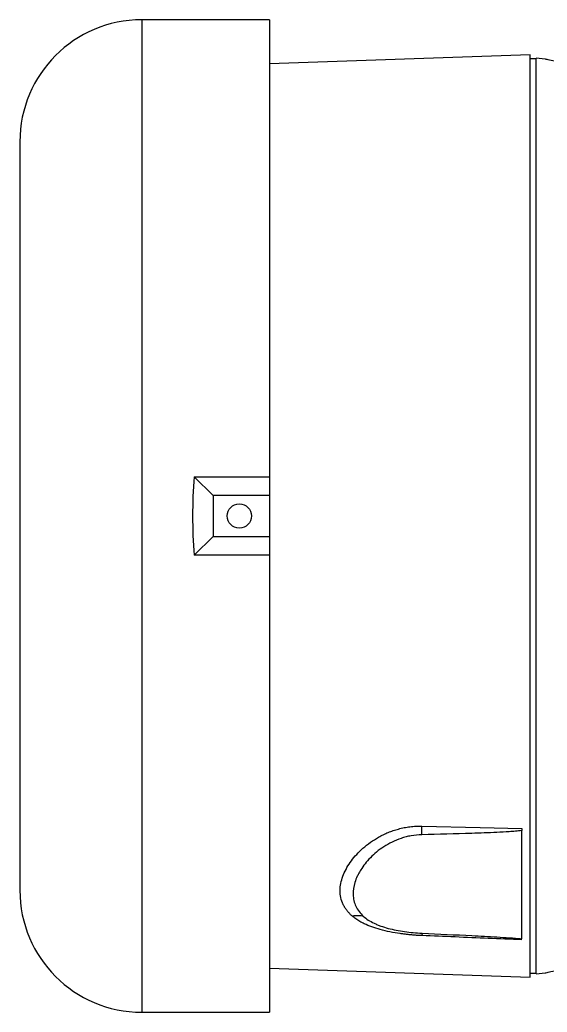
# Paper-space layout '_Top' of a CAD drawing. Header units: inches. Extents: x -16.5 to 11.4, y -8.4 to 5.1.
# Drawn here: x -16.54 to -11.13, y -5.09 to 5.09 of the extents above; entities that cross this region are included whole.
import ezdxf

# ---------------------------------------------------------------- set-up
doc = ezdxf.new("R2010")
doc.units = ezdxf.units.IN
doc.header["$MEASUREMENT"] = 0

psp = doc.layouts.new('_Top')

# ---------------------------------------------------------------- linework, layer by layer
at = {"color": 7, "linetype": 'Continuous', "lineweight": 25}
for p, q in [((-13.978, 5.09), (-15.288, 5.09)), ((-15.288, 5.09), (-15.288, -5.09)), ((-13.978, 5.09), (-13.978, -5.09)), ((-11.305, 4.732), (-13.978, 4.638)), ((-11.305, -4.732), (-11.305, 4.732)), ((-11.243, 4.69), (-11.305, 4.69)), ((-11.152, 4.687), (-11.243, 4.697)), ((-11.243, -4.697), (-11.243, 4.697)), ((-16.538, 3.84), (-16.538, -3.84)), ((-14.751, 0.402), (-13.978, 0.402)), ((-14.751, 0.402), (-14.557, 0.209)), ((-14.557, 0.209), (-14.557, -0.209)), ((-13.978, 0.209), (-14.557, 0.209)), ((-14.751, -0.402), (-14.557, -0.209)), ((-14.557, -0.209), (-13.978, -0.209)), ((-13.978, -0.402), (-14.751, -0.402)), ((-11.392, -4.336), (-11.392, -3.228)), ((-13.978, -4.638), (-11.305, -4.732)), ((-11.305, -4.69), (-11.243, -4.69)), ((-11.243, -4.697), (-11.152, -4.687)), ((-15.288, -5.09), (-13.978, -5.09))]:
    psp.add_line(p, q, dxfattribs=at)
at = {"color": 7, "linetype": 'Continuous', "lineweight": 25, "flags": 128}
psp.add_lwpolyline([(-12.417, -3.182), (-11.817, -3.196), (-11.392, -3.205)], dxfattribs=at)
at = {"color": 7, "linetype": 'Continuous', "lineweight": 25}
psp.add_circle((-14.288, 0), 0.125, dxfattribs=at)
for centre, radius, start, end in [((-15.288, 3.84), 1.25, 90, 180), ((-9.677, 0), 5.09, 175.465, 184.535), ((-15.288, -3.84), 1.25, 180, 270)]:
    psp.add_arc(centre, radius, start, end, dxfattribs=at)
for points, knots in [([(-10.865, 4.63), (-10.906, 4.637), (-10.988, 4.651), (-11.08, 4.671), (-11.135, 4.683), (-11.158, 4.688), (-11.152, 4.687), (-11.152, 4.687)], [0, 0, 0, 0, 0.2502, 0.50036, 0.750046, 0.999507, 1, 1, 1, 1]), ([(-13.128, -4.106), (-13.131, -4.103), (-13.138, -4.098), (-13.147, -4.09), (-13.155, -4.081), (-13.163, -4.072), (-13.171, -4.063), (-13.179, -4.054), (-13.186, -4.045), (-13.193, -4.036), (-13.199, -4.027), (-13.205, -4.017), (-13.211, -4.007), (-13.216, -3.998), (-13.222, -3.988), (-13.226, -3.978), (-13.239, -3.948), (-13.253, -3.897), (-13.256, -3.825), (-13.245, -3.751), (-13.221, -3.679), (-13.186, -3.607), (-13.141, -3.538), (-13.086, -3.471), (-13.021, -3.407), (-12.946, -3.347), (-12.875, -3.302), (-12.812, -3.269), (-12.762, -3.246), (-12.71, -3.227), (-12.665, -3.213), (-12.627, -3.203), (-12.598, -3.197), (-12.568, -3.192), (-12.538, -3.187), (-12.508, -3.184), (-12.478, -3.182), (-12.447, -3.181), (-12.427, -3.182), (-12.417, -3.182)], [0, 0, 0, 0, 0.0096436, 0.0192844, 0.0289263, 0.0385735, 0.0482301, 0.0579002, 0.0675879, 0.0772971, 0.0870321, 0.0967966, 0.1065947, 0.1164303, 0.1263073, 0.1362296, 0.1462008, 0.2117649, 0.2785305, 0.3405525, 0.4032734, 0.4629969, 0.522649, 0.5813587, 0.6390698, 0.6985749, 0.756106, 0.7871262, 0.8173587, 0.8469744, 0.8761555, 0.8920097, 0.9076869, 0.9232212, 0.9386476, 0.9540021, 0.9693212, 0.9846416, 1, 1, 1, 1]), ([(-11.392, -3.228), (-11.414, -3.23), (-11.435, -3.232), (-11.477, -3.236), (-11.499, -3.237), (-11.563, -3.241), (-11.605, -3.244), (-11.733, -3.25), (-11.819, -3.253), (-12.075, -3.262), (-12.246, -3.266), (-12.417, -3.27)], [0, 0, 0, 0, 0.0625, 0.0625, 0.125, 0.125, 0.25, 0.25, 0.5, 0.5, 1, 1, 1, 1]), ([(-12.417, -3.27), (-12.454, -3.271), (-12.49, -3.274), (-12.543, -3.284), (-12.561, -3.287), (-12.595, -3.296), (-12.612, -3.301), (-12.661, -3.318), (-12.692, -3.331), (-12.752, -3.36), (-12.78, -3.376), (-12.832, -3.41), (-12.857, -3.428), (-12.903, -3.466), (-12.924, -3.486), (-12.984, -3.546), (-13.016, -3.588), (-13.049, -3.641), (-13.056, -3.652), (-13.067, -3.673), (-13.073, -3.684), (-13.088, -3.716), (-13.096, -3.738), (-13.116, -3.802), (-13.122, -3.843), (-13.121, -3.895), (-13.12, -3.905), (-13.117, -3.925), (-13.115, -3.935), (-13.109, -3.965), (-13.102, -3.984), (-13.084, -4.021), (-13.074, -4.039), (-13.047, -4.074), (-13.032, -4.091), (-13.015, -4.107)], [0, 0, 0, 0, 0.0625, 0.0625, 0.09375, 0.09375, 0.125, 0.125, 0.1875, 0.1875, 0.25, 0.25, 0.3125, 0.3125, 0.375, 0.375, 0.5, 0.5, 0.53125, 0.53125, 0.5625, 0.5625, 0.625, 0.625, 0.75, 0.75, 0.78125, 0.78125, 0.8125, 0.8125, 0.875, 0.875, 0.9375, 0.9375, 1, 1, 1, 1]), ([(-13.015, -4.107), (-13.034, -4.102), (-13.053, -4.1), (-13.091, -4.1), (-13.11, -4.102), (-13.128, -4.106)], [0, 0, 0, 0, 0.5, 0.5, 1, 1, 1, 1]), ([(-12.416, -4.305), (-12.422, -4.304), (-12.435, -4.304), (-12.454, -4.303), (-12.472, -4.302), (-12.491, -4.3), (-12.51, -4.299), (-12.529, -4.297), (-12.547, -4.295), (-12.566, -4.293), (-12.584, -4.291), (-12.602, -4.289), (-12.621, -4.287), (-12.668, -4.28), (-12.744, -4.267), (-12.842, -4.244), (-12.93, -4.216), (-12.991, -4.191), (-13.031, -4.171), (-13.053, -4.159), (-13.074, -4.147), (-13.093, -4.134), (-13.112, -4.12), (-13.123, -4.111), (-13.128, -4.106)], [0, 0, 0, 0, 0.022266, 0.044463, 0.066602, 0.088692, 0.110742, 0.13276, 0.154757, 0.176742, 0.198724, 0.220712, 0.242716, 0.264745, 0.394339, 0.522422, 0.645545, 0.766741, 0.806304, 0.845486, 0.884365, 0.923022, 0.961539, 1, 1, 1, 1]), ([(-13.015, -4.107), (-13, -4.12), (-12.984, -4.133), (-12.947, -4.156), (-12.927, -4.167), (-12.895, -4.183), (-12.884, -4.188), (-12.861, -4.197), (-12.849, -4.202), (-12.813, -4.215), (-12.787, -4.223), (-12.735, -4.237), (-12.707, -4.243), (-12.651, -4.255), (-12.623, -4.259), (-12.564, -4.268), (-12.535, -4.271), (-12.475, -4.277), (-12.444, -4.279), (-12.413, -4.28)], [0, 0, 0, 0, 0.125, 0.125, 0.25, 0.25, 0.3125, 0.3125, 0.375, 0.375, 0.5, 0.5, 0.625, 0.625, 0.75, 0.75, 0.875, 0.875, 1, 1, 1, 1]), ([(-12.413, -4.28), (-12.414, -4.281), (-12.414, -4.284), (-12.415, -4.293), (-12.415, -4.298), (-12.416, -4.305)], [0, 0, 0, 0, 0.5, 0.5, 1, 1, 1, 1]), ([(-11.392, -4.347), (-11.507, -4.342), (-11.734, -4.333), (-12.075, -4.319), (-12.302, -4.309), (-12.416, -4.305)], [0, 0, 0, 0, 0.334474, 0.667807, 1, 1, 1, 1]), ([(-12.413, -4.28), (-12.243, -4.288), (-12.072, -4.296), (-11.817, -4.309), (-11.732, -4.314), (-11.604, -4.321), (-11.562, -4.324), (-11.498, -4.328), (-11.477, -4.33), (-11.435, -4.333), (-11.414, -4.335), (-11.392, -4.337)], [0, 0, 0, 0, 0.5, 0.5, 0.75, 0.75, 0.875, 0.875, 0.9375, 0.9375, 1, 1, 1, 1]), ([(-11.152, -4.687), (-11.148, -4.686), (-11.14, -4.684), (-11.079, -4.67), (-10.988, -4.651), (-10.906, -4.637), (-10.865, -4.63)], [0, 0, 0, 0, 0.249543, 0.499818, 0.750082, 1, 1, 1, 1])]:
    psp.add_open_spline(points, degree=3, knots=knots, dxfattribs=at)
for points in [[(-12.417, -3.27), (-12.417, -3.237), (-12.417, -3.207), (-12.417, -3.182)], [(-11.392, -3.205), (-11.392, -3.213), (-11.392, -3.22), (-11.392, -3.228)]]:
    psp.add_open_spline(points, degree=3, dxfattribs=at)

doc.saveas('drawing.dxf')
